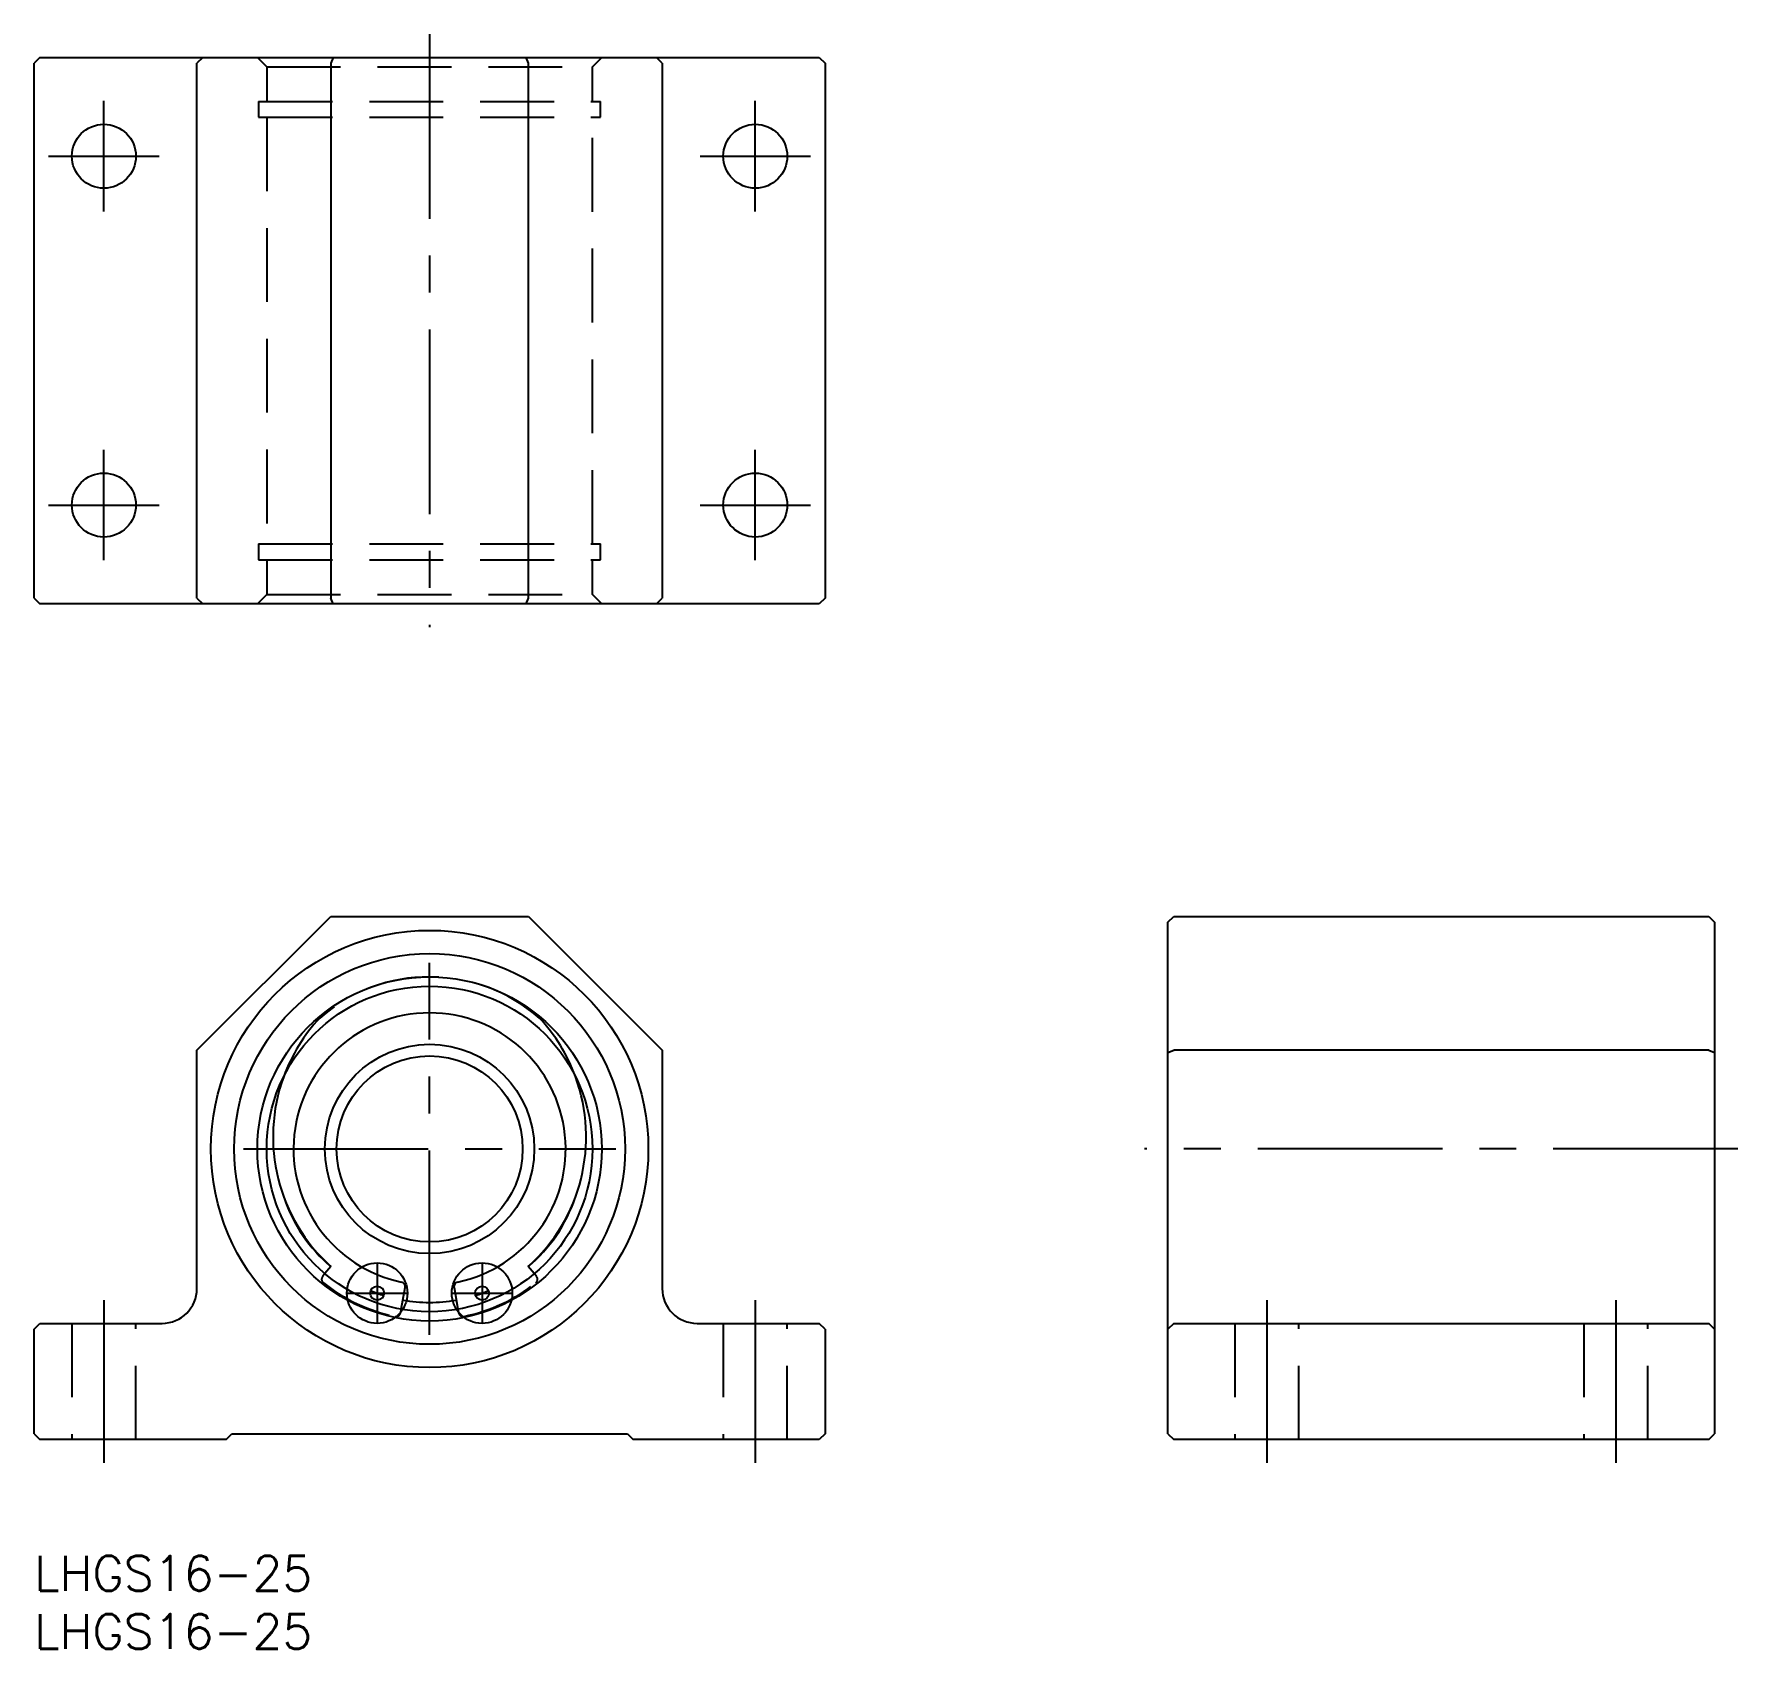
# Model space of a CAD drawing. Extents: x 0 to 146, y -8 to 131.
import ezdxf

# ---------------------------------------------------------------- set-up
doc = ezdxf.new("R2010")
doc.units = 0
doc.header["$LTSCALE"] = 0.5
doc.linetypes.add('CENTER', pattern=[50.8, 31.75, -6.35, 6.35, -6.35])
doc.linetypes.add('DASHED', pattern=[19.05, 12.7, -6.35])
for name, color, linetype in [('MSM_CENTER', 1, 'CENTER'), ('MSM_CONTINUOUS', 7, 'CONTINUOUS'), ('MSM_DASHED', 4, 'DASHED'), ('MSM_PART_NUMBER', 7, 'CONTINUOUS')]:
    doc.layers.add(name, color=color, linetype=linetype)
doc.styles.get("Standard").update_dxf_attribs({"font": 'txt.shx', "height": 3, "bigfont": 'bigfont.shx'})

# ---------------------------------------------------------------- blocks, each defined once
blk = doc.blocks.new('*U2')
at = {"layer": 'MSM_PART_NUMBER'}
blk.add_text('LHGS16-25', height=3, dxfattribs=at).set_placement((0, -3))
blk = doc.blocks.new('*U3')
at = {"layer": 'MSM_PART_NUMBER'}
blk.add_text('LHGS16-25', height=3, dxfattribs=at).set_placement((0, -8))

msp = doc.modelspace()

# ---------------------------------------------------------------- linework, layer by layer
at = {"layer": 'MSM_CENTER'}
for p, q in [((34, 130.88), (34, 79.88)), ((6, 115.63), (6, 125.13)), ((62, 115.63), (62, 125.13)), ((1.25, 120.38), (10.75, 120.38)), ((57.25, 120.38), (66.75, 120.38)), ((6, 85.63), (6, 95.13)), ((62, 85.63), (62, 95.13)), ((1.25, 90.38), (10.75, 90.38)), ((57.25, 90.38), (66.75, 90.38)), ((34, 19), (34, 51)), ((18, 35), (50, 35)), ((146.47, 35), (95.47, 35)), ((29.49, 25.2), (29.49, 20)), ((38.51, 25.2), (38.51, 20)), ((6, 22), (6, 8)), ((26.89, 22.6), (32.09, 22.6)), ((35.91, 22.6), (41.11, 22.6)), ((62, 22), (62, 8)), ((105.97, 22), (105.97, 8)), ((135.97, 22), (135.97, 8))]:
    msp.add_line(p, q, dxfattribs=at)
at = {"layer": 'MSM_CONTINUOUS'}
for p, q in [((0.5, 128.88), (0, 128.38)), ((0, 82.38), (0, 128.38)), ((0.5, 128.88), (67.5, 128.88)), ((14.5, 128.88), (14, 128.38)), ((14, 82.38), (14, 128.38)), ((25.71, 128.88), (25.5, 128.38)), ((25.5, 128.38), (25.5, 82.38)), ((42.5, 128.38), (42.29, 128.88)), ((42.5, 82.38), (42.5, 128.38)), ((54, 128.38), (53.5, 128.88)), ((54, 128.38), (54, 82.38)), ((67.5, 128.88), (68, 128.38)), ((68, 128.38), (68, 82.38)), ((0, 82.38), (0.5, 81.88)), ((14, 82.38), (14.5, 81.88)), ((25.71, 81.88), (25.5, 82.38)), ((42.29, 81.88), (42.5, 82.38)), ((53.5, 81.88), (54, 82.38)), ((68, 82.38), (67.5, 81.88)), ((67.5, 81.88), (0.5, 81.88)), ((14, 43.5), (25.5, 55)), ((25.5, 55), (42.5, 55)), ((42.5, 55), (54, 43.5)), ((97.47, 54.5), (97.97, 55)), ((97.47, 10.5), (97.47, 54.5)), ((97.97, 55), (143.97, 55)), ((143.97, 55), (144.47, 54.5)), ((144.47, 54.5), (144.47, 10.5)), ((14, 23), (14, 43.5)), ((54, 43.5), (54, 23)), ((97.47, 43.29), (97.97, 43.5)), ((143.97, 43.5), (97.97, 43.5)), ((143.97, 43.5), (144.47, 43.29)), ((25.52, 24.89), (25, 24.28)), ((43, 24.28), (42.48, 24.89)), ((31.57, 21.21), (31.9, 23.09)), ((36.1, 23.09), (36.43, 21.21)), ((0, 19.5), (0.5, 20)), ((0, 10.5), (0, 19.5)), ((0.5, 20), (11, 20)), ((57, 20), (67.5, 20)), ((68, 19.5), (67.5, 20)), ((68, 19.5), (68, 10.5)), ((97.97, 20), (97.47, 19.5)), ((97.97, 20), (143.97, 20)), ((144.47, 19.5), (143.97, 20)), ((0, 10.5), (0.5, 10)), ((16.5, 10), (17, 10.5)), ((17, 10.5), (51, 10.5)), ((51, 10.5), (51.5, 10)), ((68, 10.5), (67.5, 10)), ((97.47, 10.5), (97.97, 10)), ((143.97, 10), (144.47, 10.5)), ((16.5, 10), (0.5, 10)), ((67.5, 10), (51.5, 10)), ((143.97, 10), (97.97, 10))]:
    msp.add_line(p, q, dxfattribs=at)
for centre, radius in [((6, 120.38), 2.75), ((62, 120.38), 2.75), ((6, 90.38), 2.75), ((62, 90.38), 2.75), ((34, 35), 18.8), ((34, 35), 16.8), ((34, 35), 14.8), ((34, 35), 14), ((34, 35), 9), ((34, 35), 8), ((29.49, 22.6), 2.6), ((38.51, 22.6), 2.6), ((29.49, 22.6), 0.6), ((38.51, 22.6), 0.6)]:
    msp.add_circle(centre, radius, dxfattribs=at)
for centre, radius, start, end in [((34, 35), 11.7, 281.8944, 258.1056), ((35.54, 36.05), 15, 159.8398, 228.0745), ((32.46, 36.05), 15, 311.9255, 20.1602), ((34, 35), 13.2, 198.5746, 230), ((34, 35), 13.2, 310, 341.4254), ((31.51, 23.16), 0.4, 350, 78.1056), ((36.49, 23.16), 0.4, 101.8944, 190), ((11, 23), 3, 270, 0), ((34, 35), 13.2, 247.3954, 252.6046), ((34, 35), 13.2, 260, 280), ((34, 35), 13.2, 287.3954, 292.6046), ((57, 23), 3, 180, 270)]:
    msp.add_arc(centre, radius, start, end, dxfattribs=at)
at = {"layer": 'MSM_DASHED'}
for p, q in [((19.2, 128.88), (20, 128.08)), ((20, 128.08), (48, 128.08)), ((20, 128.08), (20, 125.08)), ((48, 128.08), (48.8, 128.88)), ((48, 125.08), (48, 128.08)), ((19.3, 125.08), (19.3, 123.73)), ((19.3, 125.08), (48.7, 125.08)), ((48.7, 123.73), (48.7, 125.08)), ((19.3, 123.73), (48.7, 123.73)), ((20, 123.73), (20, 87.03)), ((48, 87.03), (48, 123.73)), ((19.3, 87.03), (48.7, 87.03)), ((19.3, 87.03), (19.3, 85.68)), ((48.7, 85.68), (48.7, 87.03)), ((19.3, 85.68), (48.7, 85.68)), ((20, 85.68), (20, 82.68)), ((48, 82.68), (48, 85.68)), ((20, 82.68), (19.2, 81.88)), ((20, 82.68), (48, 82.68)), ((48.8, 81.88), (48, 82.68)), ((25, 24.28), (24.81, 24.05)), ((43.19, 24.05), (43, 24.28)), ((31.52, 20.92), (31.57, 21.21)), ((36.43, 21.21), (36.48, 20.92)), ((3.25, 20), (3.25, 10)), ((8.75, 10), (8.75, 20)), ((59.25, 20), (59.25, 10)), ((64.75, 10), (64.75, 20)), ((103.22, 20), (103.22, 10)), ((108.72, 10), (108.72, 20)), ((133.22, 20), (133.22, 10)), ((138.72, 10), (138.72, 20))]:
    msp.add_line(p, q, dxfattribs=at)
for centre, radius, start, end in [((34, 35.42), 14.38, 48.9328, 131.0672), ((35.54, 36.05), 15, 137.0916, 159.8398), ((32.46, 36.05), 15, 20.1602, 42.9084), ((25.12, 23.79), 0.4, 140, 231.6029), ((34, 35), 14.7, 231.6029, 258.3971), ((34, 35), 14.7, 281.6029, 308.3971), ((42.88, 23.79), 0.4, 308.3971, 40), ((31.12, 20.99), 0.4, 258.3971, 350), ((36.88, 20.99), 0.4, 190, 281.6029)]:
    msp.add_arc(centre, radius, start, end, dxfattribs=at)

# ---------------------------------------------------------------- block references
at = {"layer": 'MSM_CONTINUOUS'}
for name in ['*U2', '*U3']:
    msp.add_blockref(name, (0, 0), dxfattribs=at)

doc.saveas('drawing.dxf')
